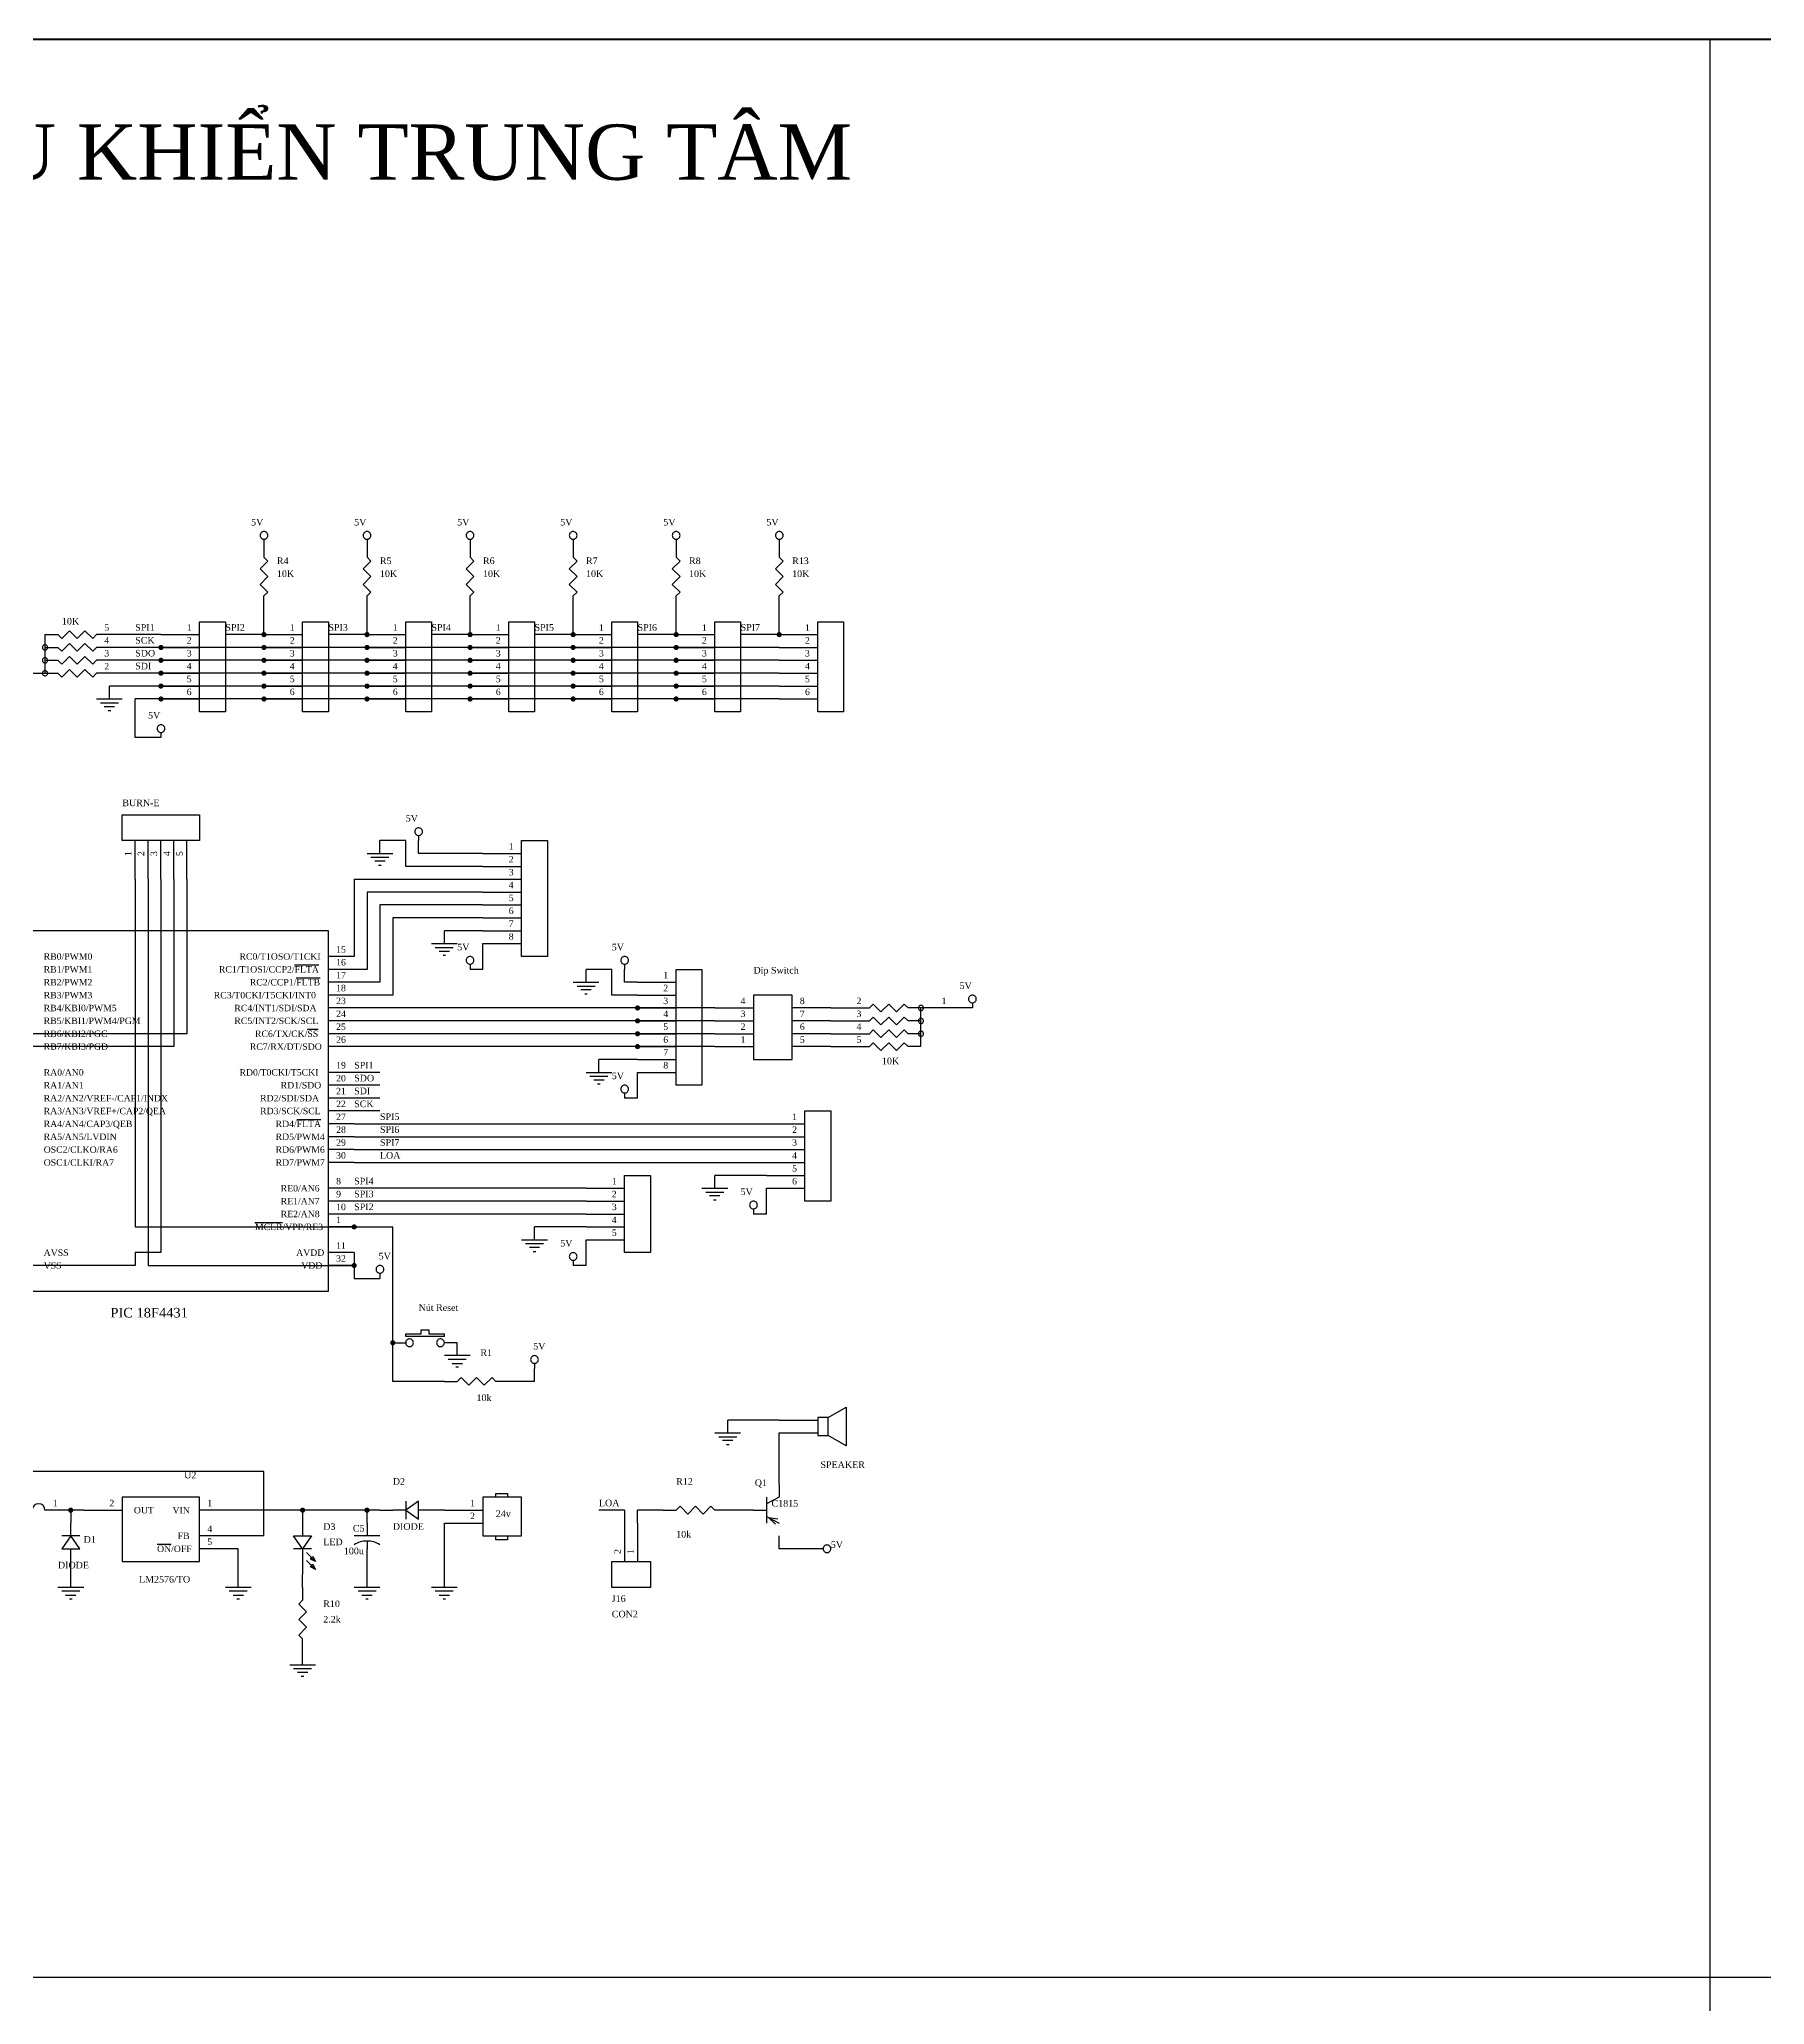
# Model space of a CAD drawing. Header units: inches. Extents: x 10 to 2893, y 8 to 851.
# Drawn here: x 242.4 to 616.6, y 424 to 850.5 of the extents above; entities that cross this region are included whole.
import ezdxf

# ---------------------------------------------------------------- set-up
doc = ezdxf.new("R2010")
doc.units = ezdxf.units.IN
doc.header["$MEASUREMENT"] = 0
for name, color, linetype in [('COMMENTS', 7, 'Continuous'), ('DUONG BAO', 80, 'Continuous'), ('PARTS', 7, 'Continuous'), ('PARTTEXT', 7, 'Continuous'), ('WIRE', 7, 'Continuous'), ('WIRETEXT', 7, 'Continuous')]:
    doc.layers.add(name, color=color, linetype=linetype)
doc.layers.add('net dam', color=7, linetype='Continuous', lineweight=35)
doc.styles.add('Manh', font='times_0.ttf')
doc.styles.get("Standard").update_dxf_attribs({"font": 'times_0.ttf'})

msp = doc.modelspace()

# ---------------------------------------------------------------- linework, layer by layer
for p, q in [((604.73, 850.5), (604.73, 9.5)), ((10.23, 430), (1199.23, 430))]:
    msp.add_line(p, q)
at = {"layer": 'net dam', "color": 7, "lineweight": 60}
msp.add_lwpolyline([(10.23, 9.5), (10.23, 850.5), (1199.23, 850.5), (1199.23, 9.5), (10.23, 9.5)], close=True, dxfattribs=at)
at = {"layer": 'PARTS'}
for p, q in [((291.1, 740.89), (291.1, 738.1)), ((313.45, 740.89), (313.45, 738.1)), ((335.81, 740.89), (335.81, 738.1)), ((358.16, 740.89), (358.16, 738.1)), ((380.51, 740.89), (380.51, 738.1)), ((402.86, 740.89), (402.86, 738.1)), ((291.1, 726.92), (291.1, 729.72)), ((313.45, 726.92), (313.45, 729.72)), ((335.81, 726.92), (335.81, 729.72)), ((358.16, 726.92), (358.16, 729.72)), ((380.51, 726.92), (380.51, 729.72)), ((402.86, 726.92), (402.86, 729.72)), ((263.16, 721.33), (254.78, 721.33)), ((268.75, 721.33), (277.13, 721.33)), ((291.1, 721.33), (299.48, 721.33)), ((313.45, 721.33), (321.84, 721.33)), ((335.81, 721.33), (344.19, 721.33)), ((358.16, 721.33), (366.54, 721.33)), ((380.51, 721.33), (388.89, 721.33)), ((402.86, 721.33), (411.24, 721.33)), ((263.16, 718.54), (254.78, 718.54)), ((268.75, 718.54), (277.13, 718.54)), ((291.1, 718.54), (299.48, 718.54)), ((313.45, 718.54), (321.84, 718.54)), ((335.81, 718.54), (344.19, 718.54)), ((358.16, 718.54), (366.54, 718.54)), ((380.51, 718.54), (388.89, 718.54)), ((402.86, 718.54), (411.24, 718.54)), ((263.16, 715.75), (254.78, 715.75)), ((263.16, 712.95), (254.78, 712.95)), ((268.75, 715.75), (277.13, 715.75)), ((268.75, 712.95), (277.13, 712.95)), ((291.1, 715.75), (299.48, 715.75)), ((291.1, 712.95), (299.48, 712.95)), ((313.45, 715.75), (321.84, 715.75)), ((313.45, 712.95), (321.84, 712.95)), ((335.81, 715.75), (344.19, 715.75)), ((335.81, 712.95), (344.19, 712.95)), ((358.16, 715.75), (366.54, 715.75)), ((358.16, 712.95), (366.54, 712.95)), ((380.51, 715.75), (388.89, 715.75)), ((380.51, 712.95), (388.89, 712.95)), ((402.86, 715.75), (411.24, 715.75)), ((402.86, 712.95), (411.24, 712.95)), ((268.75, 710.16), (277.13, 710.16)), ((291.1, 710.16), (299.48, 710.16)), ((313.45, 710.16), (321.84, 710.16)), ((335.81, 710.16), (344.19, 710.16)), ((358.16, 710.16), (366.54, 710.16)), ((380.51, 710.16), (388.89, 710.16)), ((402.86, 710.16), (411.24, 710.16)), ((268.75, 707.36), (277.13, 707.36)), ((291.1, 707.36), (299.48, 707.36)), ((313.45, 707.36), (321.84, 707.36)), ((335.81, 707.36), (344.19, 707.36)), ((358.16, 707.36), (366.54, 707.36)), ((380.51, 707.36), (388.89, 707.36)), ((402.86, 707.36), (411.24, 707.36)), ((263.16, 668.25), (263.16, 676.63)), ((265.96, 668.25), (265.96, 676.63)), ((268.75, 668.25), (268.75, 676.63)), ((271.54, 668.25), (271.54, 676.63)), ((274.34, 668.25), (274.34, 676.63)), ((338.6, 673.84), (346.98, 673.84)), ((338.6, 671.04), (346.98, 671.04)), ((338.6, 668.25), (346.98, 668.25)), ((338.6, 665.45), (346.98, 665.45)), ((338.6, 662.66), (346.98, 662.66)), ((338.6, 659.87), (346.98, 659.87)), ((338.6, 657.07), (346.98, 657.07)), ((338.6, 654.28), (346.98, 654.28)), ((310.66, 651.48), (305.07, 651.48)), ((310.66, 648.69), (305.07, 648.69)), ((310.66, 645.9), (305.07, 645.9)), ((372.13, 645.9), (380.51, 645.9)), ((310.66, 643.1), (305.07, 643.1)), ((310.66, 640.31), (305.07, 640.31)), ((372.13, 643.1), (380.51, 643.1)), ((372.13, 640.31), (380.51, 640.31)), ((388.89, 640.31), (397.27, 640.31)), ((414.04, 640.31), (405.66, 640.31)), ((414.04, 640.31), (422.42, 640.31)), ((444.77, 640.31), (436.39, 640.31)), ((310.66, 637.51), (305.07, 637.51)), ((372.13, 637.51), (380.51, 637.51)), ((388.89, 637.51), (397.27, 637.51)), ((414.04, 637.51), (405.66, 637.51)), ((414.04, 637.51), (422.42, 637.51)), ((310.66, 634.72), (305.07, 634.72)), ((310.66, 631.93), (305.07, 631.93)), ((372.13, 634.72), (380.51, 634.72)), ((372.13, 631.93), (380.51, 631.93)), ((388.89, 634.72), (397.27, 634.72)), ((388.89, 631.93), (397.27, 631.93)), ((414.04, 634.72), (405.66, 634.72)), ((414.04, 631.93), (405.66, 631.93)), ((414.04, 634.72), (422.42, 634.72)), ((414.04, 631.93), (422.42, 631.93)), ((372.13, 629.13), (380.51, 629.13)), ((310.66, 626.34), (305.07, 626.34)), ((310.66, 623.54), (305.07, 623.54)), ((372.13, 626.34), (380.51, 626.34)), ((310.66, 620.75), (305.07, 620.75)), ((310.66, 617.96), (305.07, 617.96)), ((310.66, 615.16), (305.07, 615.16)), ((400.07, 615.16), (408.45, 615.16)), ((310.66, 612.37), (305.07, 612.37)), ((400.07, 612.37), (408.45, 612.37)), ((310.66, 609.57), (305.07, 609.57)), ((310.66, 606.78), (305.07, 606.78)), ((400.07, 609.57), (408.45, 609.57)), ((400.07, 606.78), (408.45, 606.78)), ((400.07, 603.99), (408.45, 603.99)), ((310.66, 601.19), (305.07, 601.19)), ((310.66, 598.4), (305.07, 598.4)), ((360.95, 601.19), (369.33, 601.19)), ((360.95, 598.4), (369.33, 598.4)), ((400.07, 601.19), (408.45, 601.19)), ((310.66, 595.6), (305.07, 595.6)), ((310.66, 592.81), (305.07, 592.81)), ((360.95, 595.6), (369.33, 595.6)), ((360.95, 592.81), (369.33, 592.81)), ((360.95, 590.02), (369.33, 590.02)), ((310.66, 587.22), (305.07, 587.22)), ((310.66, 584.43), (305.07, 584.43)), ((319.04, 567.66), (321.84, 567.66)), ((333.01, 567.66), (330.22, 567.66)), ((330.22, 559.28), (333.01, 559.28)), ((344.19, 559.28), (341.39, 559.28)), ((402.86, 550.9), (411.24, 550.9)), ((402.86, 548.11), (411.24, 548.11)), ((402.86, 536.93), (402.86, 534.14)), ((246.4, 531.34), (243.6, 531.34)), ((249.19, 531.34), (249.19, 528.55)), ((251.99, 531.34), (260.37, 531.34)), ((285.51, 531.34), (277.13, 531.34)), ((299.48, 531.34), (299.48, 528.55)), ((316.25, 531.34), (319.04, 531.34)), ((330.22, 531.34), (327.42, 531.34)), ((330.22, 531.34), (338.6, 531.34)), ((377.72, 531.34), (380.51, 531.34)), ((391.69, 531.34), (388.89, 531.34)), ((397.27, 531.34), (400.07, 531.34)), ((285.51, 525.75), (277.13, 525.75)), ((313.45, 528.55), (313.45, 525.75)), ((330.22, 528.55), (338.6, 528.55)), ((369.33, 528.55), (369.33, 520.17)), ((372.13, 528.55), (372.13, 520.17)), ((402.86, 522.96), (402.86, 525.75)), ((285.51, 522.96), (277.13, 522.96)), ((313.45, 520.17), (313.45, 522.96)), ((249.19, 517.37), (249.19, 520.17)), ((299.48, 514.58), (299.48, 517.37)), ((299.48, 514.58), (299.48, 511.78)), ((299.48, 500.61), (299.48, 503.4))]:
    msp.add_line(p, q, dxfattribs=at)
for points in [[(291.94, 742.85, 0.0985), (291.88, 743.17, 0.0985), (291.69, 743.44, 0.0985), (291.42, 743.62, 0.0985), (291.1, 743.69, 0.0985), (290.78, 743.62, 0.0985), (290.51, 743.44, 0.0985), (290.33, 743.17, 0.0985), (290.26, 742.85, 0.0985), (290.33, 742.53, 0.0985), (290.51, 742.25, 0.0985), (290.78, 742.07, 0.0985), (291.1, 742.01, 0.0985), (291.42, 742.07, 0.0985), (291.69, 742.25, 0.0985), (291.88, 742.53, 0.0985)], [(314.29, 742.85, 0.0985), (314.23, 743.17, 0.0985), (314.05, 743.44, 0.0985), (313.77, 743.62, 0.0985), (313.45, 743.69, 0.0985), (313.13, 743.62, 0.0985), (312.86, 743.44, 0.0985), (312.68, 743.17, 0.0985), (312.62, 742.85, 0.0985), (312.68, 742.53, 0.0985), (312.86, 742.25, 0.0985), (313.13, 742.07, 0.0985), (313.45, 742.01, 0.0985), (313.77, 742.07, 0.0985), (314.05, 742.25, 0.0985), (314.23, 742.53, 0.0985)], [(336.64, 742.85, 0.0985), (336.58, 743.17, 0.0985), (336.4, 743.44, 0.0985), (336.13, 743.62, 0.0985), (335.81, 743.69, 0.0985), (335.49, 743.62, 0.0985), (335.21, 743.44, 0.0985), (335.03, 743.17, 0.0985), (334.97, 742.85, 0.0985), (335.03, 742.53, 0.0985), (335.21, 742.25, 0.0985), (335.49, 742.07, 0.0985), (335.81, 742.01, 0.0985), (336.13, 742.07, 0.0985), (336.4, 742.25, 0.0985), (336.58, 742.53, 0.0985)], [(359, 742.85, 0.0985), (358.93, 743.17, 0.0985), (358.75, 743.44, 0.0985), (358.48, 743.62, 0.0985), (358.16, 743.69, 0.0985), (357.84, 743.62, 0.0985), (357.57, 743.44, 0.0985), (357.38, 743.17, 0.0985), (357.32, 742.85, 0.0985), (357.38, 742.53, 0.0985), (357.57, 742.25, 0.0985), (357.84, 742.07, 0.0985), (358.16, 742.01, 0.0985), (358.48, 742.07, 0.0985), (358.75, 742.25, 0.0985), (358.93, 742.53, 0.0985)], [(381.35, 742.85, 0.0985), (381.28, 743.17, 0.0985), (381.1, 743.44, 0.0985), (380.83, 743.62, 0.0985), (380.51, 743.69, 0.0985), (380.19, 743.62, 0.0985), (379.92, 743.44, 0.0985), (379.74, 743.17, 0.0985), (379.67, 742.85, 0.0985), (379.74, 742.53, 0.0985), (379.92, 742.25, 0.0985), (380.19, 742.07, 0.0985), (380.51, 742.01, 0.0985), (380.83, 742.07, 0.0985), (381.1, 742.25, 0.0985), (381.28, 742.53, 0.0985)], [(403.7, 742.85, 0.0985), (403.64, 743.17, 0.0985), (403.45, 743.44, 0.0985), (403.18, 743.62, 0.0985), (402.86, 743.69, 0.0985), (402.54, 743.62, 0.0985), (402.27, 743.44, 0.0985), (402.09, 743.17, 0.0985), (402.02, 742.85, 0.0985), (402.09, 742.53, 0.0985), (402.27, 742.25, 0.0985), (402.54, 742.07, 0.0985), (402.86, 742.01, 0.0985), (403.18, 742.07, 0.0985), (403.45, 742.25, 0.0985), (403.64, 742.53, 0.0985)], [(244.16, 718.54, 0.0985), (244.12, 718.75, 0.0985), (244, 718.93, 0.0985), (243.82, 719.06, 0.0985), (243.6, 719.1, 0.0985), (243.39, 719.06, 0.0985), (243.21, 718.93, 0.0985), (243.09, 718.75, 0.0985), (243.05, 718.54, 0.0985), (243.09, 718.33, 0.0985), (243.21, 718.14, 0.0985), (243.39, 718.02, 0.0985), (243.6, 717.98, 0.0985), (243.82, 718.02, 0.0985), (244, 718.14, 0.0985), (244.12, 718.33, 0.0985)], [(244.16, 715.75, 0.0985), (244.12, 715.96, 0.0985), (244, 716.14, 0.0985), (243.82, 716.26, 0.0985), (243.6, 716.3, 0.0985), (243.39, 716.26, 0.0985), (243.21, 716.14, 0.0985), (243.09, 715.96, 0.0985), (243.05, 715.75, 0.0985), (243.09, 715.53, 0.0985), (243.21, 715.35, 0.0985), (243.39, 715.23, 0.0985), (243.6, 715.19, 0.0985), (243.82, 715.23, 0.0985), (244, 715.35, 0.0985), (244.12, 715.53, 0.0985)], [(244.16, 712.95, 0.0985), (244.12, 713.17, 0.0985), (244, 713.35, 0.0985), (243.82, 713.47, 0.0985), (243.6, 713.51, 0.0985), (243.39, 713.47, 0.0985), (243.21, 713.35, 0.0985), (243.09, 713.17, 0.0985), (243.05, 712.95, 0.0985), (243.09, 712.74, 0.0985), (243.21, 712.56, 0.0985), (243.39, 712.44, 0.0985), (243.6, 712.39, 0.0985), (243.82, 712.44, 0.0985), (244, 712.56, 0.0985), (244.12, 712.74, 0.0985)], [(269.59, 700.94, 0.0985), (269.52, 701.26, 0.0985), (269.34, 701.53, 0.0985), (269.07, 701.71, 0.0985), (268.75, 701.78, 0.0985), (268.43, 701.71, 0.0985), (268.16, 701.53, 0.0985), (267.98, 701.26, 0.0985), (267.91, 700.94, 0.0985), (267.98, 700.62, 0.0985), (268.16, 700.34, 0.0985), (268.43, 700.16, 0.0985), (268.75, 700.1, 0.0985), (269.07, 700.16, 0.0985), (269.34, 700.34, 0.0985), (269.52, 700.62, 0.0985)], [(325.47, 678.59, 0.0985), (325.4, 678.91, 0.0985), (325.22, 679.18, 0.0985), (324.95, 679.36, 0.0985), (324.63, 679.42, 0.0985), (324.31, 679.36, 0.0985), (324.04, 679.18, 0.0985), (323.86, 678.91, 0.0985), (323.79, 678.59, 0.0985), (323.86, 678.26, 0.0985), (324.04, 677.99, 0.0985), (324.31, 677.81, 0.0985), (324.63, 677.75, 0.0985), (324.95, 677.81, 0.0985), (325.22, 677.99, 0.0985), (325.4, 678.26, 0.0985)], [(336.64, 650.65, 0.0985), (336.58, 650.97, 0.0985), (336.4, 651.24, 0.0985), (336.13, 651.42, 0.0985), (335.81, 651.48, 0.0985), (335.49, 651.42, 0.0985), (335.21, 651.24, 0.0985), (335.03, 650.97, 0.0985), (334.97, 650.65, 0.0985), (335.03, 650.32, 0.0985), (335.21, 650.05, 0.0985), (335.49, 649.87, 0.0985), (335.81, 649.81, 0.0985), (336.13, 649.87, 0.0985), (336.4, 650.05, 0.0985), (336.58, 650.32, 0.0985)], [(370.17, 650.65, 0.0985), (370.11, 650.97, 0.0985), (369.93, 651.24, 0.0985), (369.65, 651.42, 0.0985), (369.33, 651.48, 0.0985), (369.01, 651.42, 0.0985), (368.74, 651.24, 0.0985), (368.56, 650.97, 0.0985), (368.5, 650.65, 0.0985), (368.56, 650.32, 0.0985), (368.74, 650.05, 0.0985), (369.01, 649.87, 0.0985), (369.33, 649.81, 0.0985), (369.65, 649.87, 0.0985), (369.93, 650.05, 0.0985), (370.11, 650.32, 0.0985)], [(434.15, 640.31, 0.0985), (434.11, 640.52, 0.0985), (433.99, 640.7, 0.0985), (433.81, 640.82, 0.0985), (433.6, 640.87, 0.0985), (433.38, 640.82, 0.0985), (433.2, 640.7, 0.0985), (433.08, 640.52, 0.0985), (433.04, 640.31, 0.0985), (433.08, 640.09, 0.0985), (433.2, 639.91, 0.0985), (433.38, 639.79, 0.0985), (433.6, 639.75, 0.0985), (433.81, 639.79, 0.0985), (433.99, 639.91, 0.0985), (434.11, 640.09, 0.0985)], [(445.61, 642.26, 0.0985), (445.55, 642.58, 0.0985), (445.36, 642.86, 0.0985), (445.09, 643.04, 0.0985), (444.77, 643.1, 0.0985), (444.45, 643.04, 0.0985), (444.18, 642.86, 0.0985), (444, 642.58, 0.0985), (443.93, 642.26, 0.0985), (444, 641.94, 0.0985), (444.18, 641.67, 0.0985), (444.45, 641.49, 0.0985), (444.77, 641.43, 0.0985), (445.09, 641.49, 0.0985), (445.36, 641.67, 0.0985), (445.55, 641.94, 0.0985)], [(434.15, 637.51, 0.0985), (434.11, 637.73, 0.0985), (433.99, 637.91, 0.0985), (433.81, 638.03, 0.0985), (433.6, 638.07, 0.0985), (433.38, 638.03, 0.0985), (433.2, 637.91, 0.0985), (433.08, 637.73, 0.0985), (433.04, 637.51, 0.0985), (433.08, 637.3, 0.0985), (433.2, 637.12, 0.0985), (433.38, 637, 0.0985), (433.6, 636.95, 0.0985), (433.81, 637, 0.0985), (433.99, 637.12, 0.0985), (434.11, 637.3, 0.0985)], [(434.15, 634.72, 0.0985), (434.11, 634.93, 0.0985), (433.99, 635.11, 0.0985), (433.81, 635.24, 0.0985), (433.6, 635.28, 0.0985), (433.38, 635.24, 0.0985), (433.2, 635.11, 0.0985), (433.08, 634.93, 0.0985), (433.04, 634.72, 0.0985), (433.08, 634.51, 0.0985), (433.2, 634.32, 0.0985), (433.38, 634.2, 0.0985), (433.6, 634.16, 0.0985), (433.81, 634.2, 0.0985), (433.99, 634.32, 0.0985), (434.11, 634.51, 0.0985)], [(370.17, 622.71, 0.0985), (370.11, 623.03, 0.0985), (369.93, 623.3, 0.0985), (369.65, 623.48, 0.0985), (369.33, 623.54, 0.0985), (369.01, 623.48, 0.0985), (368.74, 623.3, 0.0985), (368.56, 623.03, 0.0985), (368.5, 622.71, 0.0985), (368.56, 622.38, 0.0985), (368.74, 622.11, 0.0985), (369.01, 621.93, 0.0985), (369.33, 621.87, 0.0985), (369.65, 621.93, 0.0985), (369.93, 622.11, 0.0985), (370.11, 622.38, 0.0985)], [(398.11, 597.56, 0.0985), (398.05, 597.88, 0.0985), (397.87, 598.15, 0.0985), (397.59, 598.33, 0.0985), (397.27, 598.4, 0.0985), (396.95, 598.33, 0.0985), (396.68, 598.15, 0.0985), (396.5, 597.88, 0.0985), (396.44, 597.56, 0.0985), (396.5, 597.24, 0.0985), (396.68, 596.97, 0.0985), (396.95, 596.78, 0.0985), (397.27, 596.72, 0.0985), (397.59, 596.78, 0.0985), (397.87, 596.97, 0.0985), (398.05, 597.24, 0.0985)], [(317.09, 583.59, 0.0985), (317.02, 583.91, 0.0985), (316.84, 584.18, 0.0985), (316.57, 584.36, 0.0985), (316.25, 584.43, 0.0985), (315.93, 584.36, 0.0985), (315.66, 584.18, 0.0985), (315.47, 583.91, 0.0985), (315.41, 583.59, 0.0985), (315.47, 583.27, 0.0985), (315.66, 583, 0.0985), (315.93, 582.81, 0.0985), (316.25, 582.75, 0.0985), (316.57, 582.81, 0.0985), (316.84, 583, 0.0985), (317.02, 583.27, 0.0985)], [(359, 586.38, 0.0985), (358.93, 586.7, 0.0985), (358.75, 586.98, 0.0985), (358.48, 587.16, 0.0985), (358.16, 587.22, 0.0985), (357.84, 587.16, 0.0985), (357.57, 586.98, 0.0985), (357.38, 586.7, 0.0985), (357.32, 586.38, 0.0985), (357.38, 586.06, 0.0985), (357.57, 585.79, 0.0985), (357.84, 585.61, 0.0985), (358.16, 585.55, 0.0985), (358.48, 585.61, 0.0985), (358.75, 585.79, 0.0985), (358.93, 586.06, 0.0985)], [(323.51, 567.66, 0.0985), (323.45, 567.98, 0.0985), (323.27, 568.26, 0.0985), (323, 568.44, 0.0985), (322.67, 568.5, 0.0985), (322.35, 568.44, 0.0985), (322.08, 568.26, 0.0985), (321.9, 567.98, 0.0985), (321.84, 567.66, 0.0985), (321.9, 567.34, 0.0985), (322.08, 567.07, 0.0985), (322.35, 566.89, 0.0985), (322.67, 566.83, 0.0985), (323, 566.89, 0.0985), (323.27, 567.07, 0.0985), (323.45, 567.34, 0.0985)], [(330.22, 567.66, 0.0985), (330.15, 567.98, 0.0985), (329.97, 568.26, 0.0985), (329.7, 568.44, 0.0985), (329.38, 568.5, 0.0985), (329.06, 568.44, 0.0985), (328.79, 568.26, 0.0985), (328.61, 567.98, 0.0985), (328.54, 567.66, 0.0985), (328.61, 567.34, 0.0985), (328.79, 567.07, 0.0985), (329.06, 566.89, 0.0985), (329.38, 566.83, 0.0985), (329.7, 566.89, 0.0985), (329.97, 567.07, 0.0985), (330.15, 567.34, 0.0985)], [(350.61, 564.03, 0.0985), (350.55, 564.35, 0.0985), (350.37, 564.62, 0.0985), (350.1, 564.81, 0.0985), (349.78, 564.87, 0.0985), (349.46, 564.81, 0.0985), (349.18, 564.62, 0.0985), (349, 564.35, 0.0985), (348.94, 564.03, 0.0985), (349, 563.71, 0.0985), (349.18, 563.44, 0.0985), (349.46, 563.26, 0.0985), (349.78, 563.19, 0.0985), (350.1, 563.26, 0.0985), (350.37, 563.44, 0.0985), (350.55, 563.71, 0.0985)], [(414.04, 522.96, 0.0985), (413.97, 523.28, 0.0985), (413.79, 523.55, 0.0985), (413.52, 523.73, 0.0985), (413.2, 523.8, 0.0985), (412.88, 523.73, 0.0985), (412.61, 523.55, 0.0985), (412.43, 523.28, 0.0985), (412.36, 522.96, 0.0985), (412.43, 522.64, 0.0985), (412.61, 522.37, 0.0985), (412.88, 522.19, 0.0985), (413.2, 522.12, 0.0985), (413.52, 522.19, 0.0985), (413.79, 522.37, 0.0985), (413.97, 522.64, 0.0985)]]:
    msp.add_lwpolyline(points, format="xyb", close=True, dxfattribs=at)
for points in [[(291.1, 742.01), (291.1, 740.89)], [(291.1, 738.1), (291.94, 737.26)], [(313.45, 742.01), (313.45, 740.89)], [(313.45, 738.1), (314.29, 737.26)], [(335.81, 742.01), (335.81, 740.89)], [(335.81, 738.1), (336.64, 737.26)], [(358.16, 742.01), (358.16, 740.89)], [(358.16, 738.1), (359, 737.26)], [(380.51, 742.01), (380.51, 740.89)], [(380.51, 738.1), (381.35, 737.26)], [(402.86, 742.01), (402.86, 740.89)], [(402.86, 738.1), (403.7, 737.26)], [(291.94, 737.26), (290.26, 735.58)], [(290.26, 735.58), (291.94, 733.91)], [(291.94, 733.91), (290.26, 732.23)], [(314.29, 737.26), (312.62, 735.58)], [(312.62, 735.58), (314.29, 733.91)], [(314.29, 733.91), (312.62, 732.23)], [(336.64, 737.26), (334.97, 735.58)], [(334.97, 735.58), (336.64, 733.91)], [(336.64, 733.91), (334.97, 732.23)], [(359, 737.26), (357.32, 735.58)], [(357.32, 735.58), (359, 733.91)], [(359, 733.91), (357.32, 732.23)], [(381.35, 737.26), (379.67, 735.58)], [(379.67, 735.58), (381.35, 733.91)], [(381.35, 733.91), (379.67, 732.23)], [(403.7, 737.26), (402.02, 735.58)], [(402.02, 735.58), (403.7, 733.91)], [(403.7, 733.91), (402.02, 732.23)], [(290.26, 732.23), (291.94, 730.55)], [(291.94, 730.55), (291.1, 729.72)], [(312.62, 732.23), (314.29, 730.55)], [(314.29, 730.55), (313.45, 729.72)], [(334.97, 732.23), (336.64, 730.55)], [(336.64, 730.55), (335.81, 729.72)], [(357.32, 732.23), (359, 730.55)], [(359, 730.55), (358.16, 729.72)], [(379.67, 732.23), (381.35, 730.55)], [(381.35, 730.55), (380.51, 729.72)], [(402.02, 732.23), (403.7, 730.55)], [(403.7, 730.55), (402.86, 729.72)], [(243.6, 721.33), (246.4, 721.33)], [(243.6, 721.33), (243.6, 712.95)], [(246.4, 721.33), (247.24, 720.5)], [(247.24, 720.5), (248.91, 722.17)], [(248.91, 722.17), (250.59, 720.5)], [(250.59, 720.5), (252.27, 722.17)], [(252.27, 722.17), (253.94, 720.5)], [(253.94, 720.5), (254.78, 721.33)], [(243.6, 718.54), (246.4, 718.54)], [(246.4, 718.54), (247.24, 717.7)], [(247.24, 717.7), (248.91, 719.38)], [(247.24, 714.91), (248.91, 716.58)], [(248.91, 719.38), (250.59, 717.7)], [(248.91, 716.58), (250.59, 714.91)], [(250.59, 717.7), (252.27, 719.38)], [(250.59, 714.91), (252.27, 716.58)], [(252.27, 719.38), (253.94, 717.7)], [(252.27, 716.58), (253.94, 714.91)], [(253.94, 717.7), (254.78, 718.54)], [(240.81, 712.95), (243.6, 712.95)], [(243.6, 715.75), (246.4, 715.75)], [(243.6, 712.95), (246.4, 712.95)], [(246.4, 715.75), (247.24, 714.91)], [(246.4, 712.95), (247.24, 712.11)], [(247.24, 712.11), (248.91, 713.79)], [(248.91, 713.79), (250.59, 712.11)], [(250.59, 712.11), (252.27, 713.79)], [(252.27, 713.79), (253.94, 712.11)], [(253.94, 714.91), (254.78, 715.75)], [(253.94, 712.11), (254.78, 712.95)], [(254.78, 707.36), (260.37, 707.36)], [(255.62, 706.53), (259.53, 706.53)], [(258.69, 705.69), (256.46, 705.69)], [(257.29, 704.85), (257.85, 704.85)], [(268.75, 700.1), (268.75, 698.98)], [(313.45, 673.84), (319.04, 673.84)], [(324.63, 677.75), (324.63, 676.63)], [(314.29, 673), (318.2, 673)], [(317.37, 672.16), (315.13, 672.16)], [(315.97, 671.32), (316.53, 671.32)], [(327.42, 654.28), (333.01, 654.28)], [(328.26, 653.44), (332.17, 653.44)], [(331.34, 652.6), (329.1, 652.6)], [(329.94, 651.76), (330.5, 651.76)], [(335.81, 649.81), (335.81, 648.69)], [(369.33, 649.81), (369.33, 648.69)], [(358.16, 645.9), (363.75, 645.9)], [(359, 645.06), (362.91, 645.06)], [(362.07, 644.22), (359.83, 644.22)], [(360.67, 643.38), (361.23, 643.38)], [(423.26, 641.15), (422.42, 640.31)], [(424.93, 639.47), (423.26, 641.15)], [(426.61, 641.15), (424.93, 639.47)], [(428.29, 639.47), (426.61, 641.15)], [(429.96, 641.15), (428.29, 639.47)], [(430.8, 640.31), (429.96, 641.15)], [(433.6, 640.31), (430.8, 640.31)], [(433.6, 631.93), (433.6, 640.31)], [(436.39, 640.31), (433.6, 640.31)], [(444.77, 641.43), (444.77, 640.31)], [(423.26, 638.35), (422.42, 637.51)], [(423.26, 635.56), (422.42, 634.72)], [(424.93, 636.68), (423.26, 638.35)], [(424.93, 633.88), (423.26, 635.56)], [(426.61, 638.35), (424.93, 636.68)], [(426.61, 635.56), (424.93, 633.88)], [(428.29, 636.68), (426.61, 638.35)], [(428.29, 633.88), (426.61, 635.56)], [(429.96, 638.35), (428.29, 636.68)], [(429.96, 635.56), (428.29, 633.88)], [(430.8, 637.51), (429.96, 638.35)], [(430.8, 634.72), (429.96, 635.56)], [(433.6, 637.51), (430.8, 637.51)], [(423.26, 632.76), (422.42, 631.93)], [(424.93, 631.09), (423.26, 632.76)], [(426.61, 632.76), (424.93, 631.09)], [(428.29, 631.09), (426.61, 632.76)], [(429.96, 632.76), (428.29, 631.09)], [(430.8, 631.93), (429.96, 632.76)], [(433.6, 634.72), (430.8, 634.72)], [(433.6, 631.93), (430.8, 631.93)], [(360.95, 626.34), (366.54, 626.34)], [(361.79, 625.5), (365.7, 625.5)], [(364.86, 624.66), (362.63, 624.66)], [(363.47, 623.82), (364.03, 623.82)], [(369.33, 621.87), (369.33, 620.75)], [(386.1, 601.19), (391.69, 601.19)], [(386.94, 600.35), (390.85, 600.35)], [(390.01, 599.52), (387.77, 599.52)], [(388.61, 598.68), (389.17, 598.68)], [(397.27, 596.72), (397.27, 595.6)], [(346.98, 590.02), (352.57, 590.02)], [(347.82, 589.18), (351.73, 589.18)], [(350.89, 588.34), (348.66, 588.34)], [(349.5, 587.5), (350.06, 587.5)], [(358.16, 585.55), (358.16, 584.43)], [(316.25, 582.75), (316.25, 581.63)], [(321.84, 569.06), (321.84, 569.62)], [(321.84, 569.62), (325.19, 569.62)], [(330.22, 569.06), (321.84, 569.06)], [(325.19, 569.62), (325.19, 570.46)], [(325.19, 570.46), (326.87, 570.46)], [(326.87, 570.46), (326.87, 569.62)], [(326.87, 569.62), (330.22, 569.62)], [(330.22, 569.06), (330.22, 569.62)], [(335.81, 564.87), (330.22, 564.87)], [(334.97, 564.03), (331.06, 564.03)], [(331.89, 563.19), (334.13, 563.19)], [(349.78, 563.19), (349.78, 562.08)], [(333.29, 562.35), (332.73, 562.35)], [(333.85, 560.12), (333.01, 559.28)], [(335.53, 558.44), (333.85, 560.12)], [(337.2, 560.12), (335.53, 558.44)], [(338.88, 558.44), (337.2, 560.12)], [(340.56, 560.12), (338.88, 558.44)], [(341.39, 559.28), (340.56, 560.12)], [(413.48, 551.46), (411.24, 551.46)], [(411.24, 551.46), (411.24, 547.55)], [(413.48, 551.46), (417.39, 553.69)], [(413.48, 547.55), (413.48, 551.46)], [(417.39, 553.69), (417.39, 545.31)], [(388.89, 548.11), (394.48, 548.11)], [(389.73, 547.27), (393.64, 547.27)], [(392.8, 546.43), (390.57, 546.43)], [(411.24, 547.55), (413.48, 547.55)], [(417.39, 545.31), (413.48, 547.55)], [(391.41, 545.59), (391.97, 545.59)], [(321.84, 533.3), (321.84, 529.39)], [(341.39, 534.14), (341.39, 534.14), (341.39, 534.97), (343.91, 534.97), (343.91, 534.14)], [(402.86, 534.14), (400.07, 532.74)], [(400.07, 534.14), (400.07, 528.55)], [(321.84, 531.34), (319.04, 531.34)], [(327.42, 531.34), (324.63, 531.34)], [(380.51, 531.34), (381.35, 532.18)], [(381.35, 532.18), (383.02, 530.5)], [(383.02, 530.5), (384.7, 532.18)], [(384.7, 532.18), (386.38, 530.5)], [(386.38, 530.5), (388.05, 532.18)], [(388.05, 532.18), (388.89, 531.34)], [(400.07, 529.94), (402.86, 528.55)], [(402.58, 529.39), (400.63, 529.67), (402.02, 528.27)], [(251.15, 525.75), (247.24, 525.75)], [(249.19, 525.75), (249.19, 528.55)], [(299.48, 528.55), (299.48, 525.75)], [(316.25, 525.75), (310.66, 525.75)], [(313.45, 524.64), (313.45, 522.96)], [(343.91, 525.75), (343.91, 525.75), (343.91, 524.92), (341.39, 524.92), (341.39, 525.75)], [(249.19, 520.17), (249.19, 522.96)], [(301.44, 522.96), (297.53, 522.96)], [(299.48, 522.96), (299.48, 517.37)], [(302, 520.44), (300.32, 522.12)], [(302, 518.77), (300.32, 520.44)], [(412.36, 522.96), (411.24, 522.96)], [(251.99, 514.58), (246.4, 514.58)], [(251.15, 513.74), (247.24, 513.74)], [(248.07, 512.9), (250.31, 512.9)], [(249.47, 512.06), (248.91, 512.06)], [(288.31, 514.58), (282.72, 514.58)], [(287.47, 513.74), (283.56, 513.74)], [(284.4, 512.9), (286.63, 512.9)], [(285.79, 512.06), (285.23, 512.06)], [(298.65, 510.95), (299.48, 511.78)], [(316.25, 514.58), (310.66, 514.58)], [(315.41, 513.74), (311.5, 513.74)], [(312.34, 512.9), (314.57, 512.9)], [(313.73, 512.06), (313.17, 512.06)], [(333.01, 514.58), (327.42, 514.58)], [(332.17, 513.74), (328.26, 513.74)], [(329.1, 512.9), (331.34, 512.9)], [(330.5, 512.06), (329.94, 512.06)], [(300.32, 509.27), (298.65, 510.95)], [(298.65, 507.59), (300.32, 509.27)], [(300.32, 505.92), (298.65, 507.59)], [(298.65, 504.24), (300.32, 505.92)], [(299.48, 503.4), (298.65, 504.24)], [(296.69, 497.81), (302.28, 497.81)], [(297.53, 496.98), (301.44, 496.98)], [(300.6, 496.14), (298.37, 496.14)], [(299.2, 495.3), (299.76, 495.3)]]:
    msp.add_lwpolyline(points, dxfattribs=at)
for points in [[(277.13, 724.13), (282.72, 724.13), (282.72, 704.57), (277.13, 704.57)], [(299.48, 724.13), (305.07, 724.13), (305.07, 704.57), (299.48, 704.57)], [(321.84, 724.13), (327.42, 724.13), (327.42, 704.57), (321.84, 704.57)], [(344.19, 724.13), (349.78, 724.13), (349.78, 704.57), (344.19, 704.57)], [(366.54, 724.13), (372.13, 724.13), (372.13, 704.57), (366.54, 704.57)], [(388.89, 724.13), (394.48, 724.13), (394.48, 704.57), (388.89, 704.57)], [(411.24, 724.13), (416.83, 724.13), (416.83, 704.57), (411.24, 704.57)], [(260.37, 676.63), (260.37, 682.22), (277.13, 682.22), (277.13, 676.63)], [(346.98, 676.63), (352.57, 676.63), (352.57, 651.48), (346.98, 651.48)], [(240.81, 578.84), (305.07, 578.84), (305.07, 657.07), (240.81, 657.07)], [(380.51, 648.69), (386.1, 648.69), (386.1, 623.54), (380.51, 623.54)], [(397.27, 629.13), (405.66, 629.13), (405.66, 643.1), (397.27, 643.1)], [(408.45, 617.96), (414.04, 617.96), (414.04, 598.4), (408.45, 598.4)], [(369.33, 603.99), (374.92, 603.99), (374.92, 587.22), (369.33, 587.22)], [(277.13, 534.14), (260.37, 534.14), (260.37, 520.17), (277.13, 520.17)], [(321.84, 531.34), (321.84, 531.34), (324.63, 529.39), (324.63, 533.3), (321.84, 531.34)], [(346.98, 534.14), (338.6, 534.14), (338.6, 525.75), (346.98, 525.75)], [(249.19, 525.75), (249.19, 525.75), (247.24, 522.96), (251.15, 522.96), (249.19, 525.75)], [(299.48, 522.96), (299.48, 522.96), (297.53, 525.75), (301.44, 525.75), (299.48, 522.96)], [(301.72, 521.28), (301.72, 521.28), (302.28, 520.17), (301.16, 520.72), (301.72, 521.28)], [(301.72, 519.61), (301.72, 519.61), (302.28, 518.49), (301.16, 519.05), (301.72, 519.61)], [(374.92, 520.17), (374.92, 514.58), (366.54, 514.58), (366.54, 520.17)]]:
    msp.add_lwpolyline(points, close=True, dxfattribs=at)
for points in [[(243.6, 531.34, 1), (240.81, 531.34)], [(313.45, 524.64, 0.1654), (310.66, 523.8)], [(316.25, 523.8, 0.1654), (313.45, 524.64)]]:
    msp.add_lwpolyline(points, format="xyb", dxfattribs=at)
at = {"layer": 'WIRE'}
for points in [[(291.1, 721.33), (291.1, 726.92)], [(313.45, 721.33), (313.45, 726.92)], [(335.81, 721.33), (335.81, 726.92)], [(358.16, 721.33), (358.16, 726.92)], [(380.51, 721.33), (380.51, 726.92)], [(402.86, 721.33), (402.86, 726.92)], [(268.75, 721.33), (263.16, 721.33)], [(291.1, 721.33), (282.72, 721.33)], [(313.45, 721.33), (305.07, 721.33)], [(335.81, 721.33), (327.42, 721.33)], [(358.16, 721.33), (349.78, 721.33)], [(380.51, 721.33), (372.13, 721.33)], [(402.86, 721.33), (394.48, 721.33)], [(268.75, 718.54), (263.16, 718.54)], [(291.1, 718.54), (268.75, 718.54)], [(313.45, 718.54), (291.1, 718.54)], [(335.81, 718.54), (313.45, 718.54)], [(358.16, 718.54), (335.81, 718.54)], [(380.51, 718.54), (358.16, 718.54)], [(402.86, 718.54), (380.51, 718.54)], [(268.75, 715.75), (263.16, 715.75)], [(268.75, 712.95), (263.16, 712.95)], [(291.1, 715.75), (268.75, 715.75)], [(291.1, 712.95), (268.75, 712.95)], [(313.45, 715.75), (291.1, 715.75)], [(313.45, 712.95), (291.1, 712.95)], [(335.81, 715.75), (313.45, 715.75)], [(335.81, 712.95), (313.45, 712.95)], [(358.16, 715.75), (335.81, 715.75)], [(358.16, 712.95), (335.81, 712.95)], [(380.51, 715.75), (358.16, 715.75)], [(380.51, 712.95), (358.16, 712.95)], [(402.86, 715.75), (380.51, 715.75)], [(402.86, 712.95), (380.51, 712.95)], [(268.75, 710.16), (257.57, 710.16)], [(257.57, 707.36), (257.57, 710.16)], [(291.1, 710.16), (268.75, 710.16)], [(313.45, 710.16), (291.1, 710.16)], [(335.81, 710.16), (313.45, 710.16)], [(358.16, 710.16), (335.81, 710.16)], [(380.51, 710.16), (358.16, 710.16)], [(402.86, 710.16), (380.51, 710.16)], [(268.75, 707.36), (263.16, 707.36)], [(263.16, 698.98), (263.16, 707.36)], [(291.1, 707.36), (268.75, 707.36)], [(313.45, 707.36), (291.1, 707.36)], [(335.81, 707.36), (313.45, 707.36)], [(358.16, 707.36), (335.81, 707.36)], [(380.51, 707.36), (358.16, 707.36)], [(402.86, 707.36), (380.51, 707.36)], [(268.75, 698.98), (263.16, 698.98)], [(316.25, 673.84), (316.25, 676.63)], [(321.84, 676.63), (316.25, 676.63)], [(321.84, 671.04), (321.84, 676.63)], [(324.63, 673.84), (324.63, 676.63)], [(338.6, 673.84), (324.63, 673.84)], [(338.6, 671.04), (321.84, 671.04)], [(263.16, 668.25), (263.16, 592.81)], [(265.96, 668.25), (265.96, 584.43)], [(268.75, 668.25), (268.75, 587.22)], [(271.54, 668.25), (271.54, 631.93)], [(274.34, 668.25), (274.34, 634.72)], [(310.66, 668.25), (310.66, 651.48)], [(310.66, 668.25), (338.6, 668.25)], [(313.45, 665.45), (313.45, 648.69)], [(338.6, 665.45), (313.45, 665.45)], [(316.25, 662.66), (316.25, 645.9)], [(338.6, 662.66), (316.25, 662.66)], [(319.04, 659.87), (319.04, 643.1)], [(338.6, 659.87), (319.04, 659.87)], [(330.22, 654.28), (330.22, 657.07)], [(338.6, 657.07), (330.22, 657.07)], [(338.6, 648.69), (338.6, 654.28)], [(313.45, 648.69), (310.66, 648.69)], [(338.6, 648.69), (335.81, 648.69)], [(360.95, 645.9), (360.95, 648.69)], [(366.54, 648.69), (360.95, 648.69)], [(366.54, 643.1), (366.54, 648.69)], [(369.33, 645.9), (369.33, 648.69)], [(316.25, 645.9), (310.66, 645.9)], [(372.13, 645.9), (369.33, 645.9)], [(319.04, 643.1), (310.66, 643.1)], [(372.13, 640.31), (310.66, 640.31)], [(372.13, 643.1), (366.54, 643.1)], [(388.89, 640.31), (372.13, 640.31)], [(372.13, 637.51), (310.66, 637.51)], [(388.89, 637.51), (372.13, 637.51)], [(274.34, 634.72), (235.22, 634.72)], [(271.54, 631.93), (235.22, 631.93)], [(372.13, 634.72), (310.66, 634.72)], [(372.13, 631.93), (310.66, 631.93)], [(388.89, 634.72), (372.13, 634.72)], [(388.89, 631.93), (372.13, 631.93)], [(363.75, 626.34), (363.75, 629.13)], [(372.13, 629.13), (363.75, 629.13)], [(316.25, 626.34), (310.66, 626.34)], [(316.25, 623.54), (310.66, 623.54)], [(372.13, 620.75), (372.13, 626.34)], [(316.25, 620.75), (310.66, 620.75)], [(372.13, 620.75), (369.33, 620.75)], [(316.25, 617.96), (310.66, 617.96)], [(310.66, 615.16), (400.07, 615.16)], [(310.66, 612.37), (400.07, 612.37)], [(310.66, 609.57), (400.07, 609.57)], [(310.66, 606.78), (400.07, 606.78)], [(400.07, 603.99), (388.89, 603.99)], [(388.89, 601.19), (388.89, 603.99)], [(360.95, 601.19), (310.66, 601.19)], [(360.95, 598.4), (310.66, 598.4)], [(400.07, 595.6), (400.07, 601.19)], [(263.16, 592.81), (310.66, 592.81)], [(360.95, 595.6), (310.66, 595.6)], [(310.66, 592.81), (319.04, 592.81)], [(319.04, 567.66), (319.04, 592.81)], [(360.95, 592.81), (349.78, 592.81)], [(349.78, 590.02), (349.78, 592.81)], [(400.07, 595.6), (397.27, 595.6)], [(360.95, 584.43), (360.95, 590.02)], [(263.16, 584.43), (235.22, 584.43)], [(268.75, 587.22), (263.16, 587.22)], [(263.16, 587.22), (263.16, 584.43)], [(265.96, 584.43), (310.66, 584.43)], [(310.66, 587.22), (310.66, 584.43)], [(310.66, 584.43), (310.66, 581.63)], [(360.95, 584.43), (358.16, 584.43)], [(310.66, 581.63), (316.25, 581.63)], [(319.04, 559.28), (319.04, 567.66)], [(333.01, 564.87), (333.01, 567.66)], [(330.22, 559.28), (319.04, 559.28)], [(349.78, 559.28), (344.19, 559.28)], [(349.78, 559.28), (349.78, 562.08)], [(402.86, 550.9), (391.69, 550.9)], [(391.69, 548.11), (391.69, 550.9)], [(402.86, 536.93), (402.86, 548.11)], [(291.1, 539.72), (224.05, 539.72)], [(291.1, 525.75), (291.1, 539.72)], [(249.19, 531.34), (246.4, 531.34)], [(251.99, 531.34), (249.19, 531.34)], [(299.48, 531.34), (285.51, 531.34)], [(313.45, 531.34), (299.48, 531.34)], [(316.25, 531.34), (313.45, 531.34)], [(313.45, 528.55), (313.45, 531.34)], [(369.33, 531.34), (363.75, 531.34)], [(369.33, 531.34), (369.33, 528.55)], [(377.72, 531.34), (372.13, 531.34)], [(372.13, 528.55), (372.13, 531.34)], [(397.27, 531.34), (391.69, 531.34)], [(291.1, 525.75), (285.51, 525.75)], [(330.22, 514.58), (330.22, 528.55)], [(285.51, 514.58), (285.51, 522.96)], [(411.24, 522.96), (402.86, 522.96)], [(249.19, 514.58), (249.19, 517.37)], [(313.45, 514.58), (313.45, 520.17)], [(299.48, 497.81), (299.48, 500.61)]]:
    msp.add_lwpolyline(points, dxfattribs=at)
at = {"layer": 'WIRE', "const_width": 0.559}
for points in [[(290.82, 721.33, 1), (291.38, 721.33, 1)], [(313.17, 721.33, 1), (313.73, 721.33, 1)], [(335.53, 721.33, 1), (336.09, 721.33, 1)], [(357.88, 721.33, 1), (358.44, 721.33, 1)], [(380.23, 721.33, 1), (380.79, 721.33, 1)], [(402.58, 721.33, 1), (403.14, 721.33, 1)], [(268.47, 718.54, 1), (269.03, 718.54, 1)], [(290.82, 718.54, 1), (291.38, 718.54, 1)], [(313.17, 718.54, 1), (313.73, 718.54, 1)], [(335.53, 718.54, 1), (336.09, 718.54, 1)], [(357.88, 718.54, 1), (358.44, 718.54, 1)], [(380.23, 718.54, 1), (380.79, 718.54, 1)], [(268.47, 715.75, 1), (269.03, 715.75, 1)], [(268.47, 712.95, 1), (269.03, 712.95, 1)], [(290.82, 715.75, 1), (291.38, 715.75, 1)], [(290.82, 712.95, 1), (291.38, 712.95, 1)], [(313.17, 715.75, 1), (313.73, 715.75, 1)], [(313.17, 712.95, 1), (313.73, 712.95, 1)], [(335.53, 715.75, 1), (336.09, 715.75, 1)], [(335.53, 712.95, 1), (336.09, 712.95, 1)], [(357.88, 715.75, 1), (358.44, 715.75, 1)], [(357.88, 712.95, 1), (358.44, 712.95, 1)], [(380.23, 715.75, 1), (380.79, 715.75, 1)], [(380.23, 712.95, 1), (380.79, 712.95, 1)], [(268.47, 710.16, 1), (269.03, 710.16, 1)], [(290.82, 710.16, 1), (291.38, 710.16, 1)], [(313.17, 710.16, 1), (313.73, 710.16, 1)], [(335.53, 710.16, 1), (336.09, 710.16, 1)], [(357.88, 710.16, 1), (358.44, 710.16, 1)], [(380.23, 710.16, 1), (380.79, 710.16, 1)], [(268.47, 707.36, 1), (269.03, 707.36, 1)], [(290.82, 707.36, 1), (291.38, 707.36, 1)], [(313.17, 707.36, 1), (313.73, 707.36, 1)], [(335.53, 707.36, 1), (336.09, 707.36, 1)], [(357.88, 707.36, 1), (358.44, 707.36, 1)], [(380.23, 707.36, 1), (380.79, 707.36, 1)], [(371.85, 640.31, 1), (372.41, 640.31, 1)], [(371.85, 637.51, 1), (372.41, 637.51, 1)], [(371.85, 634.72, 1), (372.41, 634.72, 1)], [(371.85, 631.93, 1), (372.41, 631.93, 1)], [(310.38, 592.81, 1), (310.94, 592.81, 1)], [(310.38, 584.43, 1), (310.94, 584.43, 1)], [(318.76, 567.66, 1), (319.32, 567.66, 1)], [(248.91, 531.34, 1), (249.47, 531.34, 1)], [(299.2, 531.34, 1), (299.76, 531.34, 1)], [(313.17, 531.34, 1), (313.73, 531.34, 1)]]:
    msp.add_lwpolyline(points, format="xyb", close=True, dxfattribs=at)

# ---------------------------------------------------------------- texts
at = {"layer": 'COMMENTS'}
msp.add_text('PIC 18F4431', height=2.0736, dxfattribs=at).set_placement((257.8, 573.16))
at = {"layer": 'DUONG BAO', "color": 7, "insert": (152.85, 832.03), "char_height": 12, "width": 284.2613, "attachment_point": 1, "style": 'Manh'}
msp.add_mtext('\\pt204;KHỐI {\\fTimes New Roman|b0|i0|c238|p18;Đ}IỀU KHIỂN TRUNG TÂM', dxfattribs=at)
at = {"layer": 'PARTS'}
for s, height, p in [('4', 1.4, (256.46, 719.38)), ('5', 1.4, (256.46, 722.17)), ('2', 1.4, (274.34, 719.38)), ('1', 1.4, (274.34, 722.17)), ('2', 1.4, (296.69, 719.38)), ('1', 1.4, (296.69, 722.17)), ('2', 1.4, (319.04, 719.38)), ('1', 1.4, (319.04, 722.17)), ('2', 1.4, (341.39, 719.38)), ('1', 1.4, (341.39, 722.17)), ('2', 1.4, (363.75, 719.38)), ('1', 1.4, (363.75, 722.17)), ('2', 1.4, (386.1, 719.38)), ('1', 1.4, (386.1, 722.17)), ('2', 1.4, (408.45, 719.38)), ('1', 1.4, (408.45, 722.17)), ('3', 1.4, (256.46, 716.58)), ('3', 1.4, (274.34, 716.58)), ('3', 1.4, (296.69, 716.58)), ('3', 1.4, (319.04, 716.58)), ('3', 1.4, (341.39, 716.58)), ('3', 1.4, (363.75, 716.58)), ('3', 1.4, (386.1, 716.58)), ('3', 1.4, (408.45, 716.58)), ('2', 1.4, (256.46, 713.79)), ('4', 1.4, (274.34, 713.79)), ('5', 1.4, (274.34, 711)), ('4', 1.4, (296.69, 713.79)), ('5', 1.4, (296.69, 711)), ('4', 1.4, (319.04, 713.79)), ('5', 1.4, (319.04, 711)), ('4', 1.4, (341.39, 713.79)), ('5', 1.4, (341.39, 711)), ('4', 1.4, (363.75, 713.79)), ('5', 1.4, (363.75, 711)), ('4', 1.4, (386.1, 713.79)), ('5', 1.4, (386.1, 711)), ('4', 1.4, (408.45, 713.79)), ('5', 1.4, (408.45, 711)), ('6', 1.4, (274.34, 708.2)), ('6', 1.4, (296.69, 708.2)), ('6', 1.4, (319.04, 708.2)), ('6', 1.4, (341.39, 708.2)), ('6', 1.4, (363.75, 708.2)), ('6', 1.4, (386.1, 708.2)), ('6', 1.4, (408.45, 708.2)), ('1', 1.4, (344.19, 674.67)), ('2', 1.4, (344.19, 671.88)), ('3', 1.4, (344.19, 669.09)), ('4', 1.4, (344.19, 666.29)), ('6', 1.4, (344.19, 660.7)), ('5', 1.4, (344.19, 663.5)), ('7', 1.4, (344.19, 657.91)), ('15', 1.397, (306.75, 652.32)), ('8', 1.4, (344.19, 655.12)), ('RB0/PWM0', 1.397, (243.32, 650.79)), ('RB1/PWM1', 1.397, (243.32, 647.99)), ('RC1/T1OSI/CCP2/%%oFLTA%%o', 1.397, (281.32, 647.99)), ('RC0/T1OSO/T1CKI', 1.397, (285.79, 650.79)), ('16', 1.397, (306.75, 649.53)), ('RB2/PWM2', 1.397, (243.32, 645.2)), ('RC2/CCP1/%%oFLTB%%o', 1.397, (288.03, 645.2)), ('17', 1.397, (306.75, 646.73)), ('18', 1.397, (306.75, 643.94)), ('2', 1.4, (377.72, 643.94)), ('1', 1.4, (377.72, 646.73)), ('RB3/PWM3', 1.397, (243.32, 642.4)), ('RB4/KBI0/PWM5', 1.397, (243.32, 639.61)), ('RC3/T0CKI/T5CKI/INT0', 1.397, (280.21, 642.4)), ('RC4/INT1/SDI/SDA', 1.397, (284.68, 639.61)), ('23', 1.397, (306.75, 641.15)), ('24', 1.397, (306.75, 638.35)), ('4', 1.4, (377.72, 638.35)), ('3', 1.4, (377.72, 641.15)), ('4', 1.4, (394.48, 641.15)), ('3', 1.4, (394.48, 638.35)), ('8', 1.4, (407.33, 641.15)), ('7', 1.4, (407.33, 638.35)), ('2', 1.4, (419.63, 641.15)), ('3', 1.4, (419.63, 638.35)), ('1', 1.4, (438.07, 641.15)), ('RB5/KBI1/PWM4/PGM', 1.397, (243.32, 636.82)), ('RC5/INT2/SCK/SCL', 1.397, (284.68, 636.82)), ('RC6/TX/CK/%%oSS%%o', 1.397, (289.15, 634.02)), ('25', 1.397, (306.75, 635.56)), ('5', 1.4, (377.72, 635.56)), ('2', 1.4, (394.48, 635.56)), ('6', 1.4, (407.33, 635.56)), ('4', 1.4, (419.63, 635.56)), ('RB6/KBI2/PGC', 1.397, (243.32, 634.02)), ('RB7/KBI3/PGD', 1.397, (243.32, 631.23)), ('RC7/RX/DT/SDO', 1.397, (288.03, 631.23)), ('26', 1.397, (306.75, 632.76)), ('6', 1.4, (377.72, 632.76)), ('7', 1.4, (377.72, 629.97)), ('1', 1.4, (394.48, 632.76)), ('5', 1.4, (407.33, 632.76)), ('5', 1.4, (419.63, 632.76)), ('RA0/AN0', 1.397, (243.32, 625.64)), ('RD0/T0CKI/T5CKI', 1.397, (285.79, 625.64)), ('19', 1.397, (306.75, 627.18)), ('8', 1.4, (377.72, 627.18)), ('RA1/AN1', 1.397, (243.32, 622.85)), ('RD1/SDO', 1.397, (294.73, 622.85)), ('20', 1.397, (306.75, 624.38)), ('21', 1.397, (306.75, 621.59)), ('RA2/AN2/VREF-/CAP1/INDX', 1.397, (243.32, 620.05)), ('RA3/AN3/VREF+/CAP2/QEA', 1.397, (243.32, 617.26)), ('RD2/SDI/SDA', 1.397, (290.26, 620.05)), ('RD3/SCK/SCL', 1.397, (290.26, 617.26)), ('22', 1.397, (306.75, 618.79)), ('RA4/AN4/CAP3/QEB', 1.397, (243.32, 614.46)), ('RD4/%%oFLTA%%o', 1.397, (293.62, 614.46)), ('27', 1.397, (306.75, 616)), ('28', 1.397, (306.75, 613.21)), ('2', 1.4, (405.66, 613.21)), ('1', 1.4, (405.66, 616)), ('RA5/AN5/LVDIN', 1.397, (243.32, 611.67)), ('OSC2/CLKO/RA6', 1.397, (243.32, 608.88)), ('RD5/PWM4', 1.397, (293.62, 611.67)), ('RD6/PWM6', 1.397, (293.62, 608.88)), ('29', 1.397, (306.75, 610.41)), ('3', 1.4, (405.66, 610.41)), ('OSC1/CLKI/RA7', 1.397, (243.32, 606.08)), ('RD7/PWM7', 1.397, (293.62, 606.08)), ('30', 1.397, (306.75, 607.62)), ('4', 1.4, (405.66, 607.62)), ('5', 1.4, (405.66, 604.82)), ('RE0/AN6', 1.397, (294.73, 600.49)), ('8', 1.4, (306.75, 602.03)), ('1', 1.4, (366.54, 602.03)), ('6', 1.4, (405.66, 602.03)), ('RE1/AN7', 1.397, (294.73, 597.7)), ('9', 1.4, (306.75, 599.24)), ('10', 1.397, (306.75, 596.44)), ('2', 1.4, (366.54, 599.24)), ('3', 1.4, (366.54, 596.44)), ('%%oMCLR%%o/VPP/RE3', 1.397, (289.15, 592.11)), ('RE2/AN8', 1.397, (294.73, 594.91)), ('1', 1.4, (306.75, 593.65)), ('4', 1.4, (366.54, 593.65)), ('11', 1.397, (306.75, 588.06)), ('5', 1.4, (366.54, 590.85)), ('AVSS', 1.397, (243.32, 586.52)), ('VSS', 1.397, (243.32, 583.73)), ('AVDD', 1.397, (298.09, 586.52)), ('VDD', 1.397, (299.2, 583.73)), ('32', 1.397, (306.75, 585.27)), ('1', 1.4, (245.28, 532.18)), ('2', 1.4, (257.57, 532.18)), ('1', 1.4, (278.81, 532.18)), ('1', 1.4, (335.81, 532.18)), ('OUT', 1.397, (262.88, 530.64)), ('VIN', 1.397, (271.26, 530.64)), ('2', 1.4, (335.81, 529.39)), ('FB', 1.397, (272.38, 525.06)), ('4', 1.4, (278.81, 526.59)), ('5', 1.4, (278.81, 523.8)), ('%%oON%%o/OFF', 1.397, (267.91, 522.26))]:
    msp.add_text(s, height=height, dxfattribs=at).set_placement(p)
for s, p in [('1', (262.32, 673.28)), ('2', (265.12, 673.28)), ('3', (267.91, 673.28)), ('4', (270.71, 673.28)), ('5', (273.5, 673.28)), ('2', (368.5, 521.84)), ('1', (371.29, 521.84))]:
    msp.add_text(s, height=1.4, rotation=90, dxfattribs=at).set_placement(p)
at = {"layer": 'PARTTEXT'}
for s, p in [('5V', (288.31, 745.01)), ('5V', (310.66, 745.01)), ('5V', (333.01, 745.01)), ('5V', (355.36, 745.01)), ('5V', (377.72, 745.01)), ('5V', (400.07, 745.01)), ('R4', (293.9, 736.63)), ('R5', (316.25, 736.63)), ('R6', (338.6, 736.63)), ('R7', (360.95, 736.63)), ('R8', (383.3, 736.63)), ('R13', (405.66, 736.63)), ('10K', (293.9, 733.83)), ('10K', (316.25, 733.83)), ('10K', (338.6, 733.83)), ('10K', (360.95, 733.83)), ('10K', (383.3, 733.83)), ('10K', (405.66, 733.83)), ('10K', (247.27, 723.52)), ('5V', (265.96, 703.1)), ('BURN-E', (260.37, 684.1)), ('5V', (321.84, 680.75)), ('5V', (333.01, 652.81)), ('5V', (366.54, 652.81)), ('Dip Switch', (397.27, 647.78)), ('5V', (441.98, 644.43)), ('10K', (425.14, 628.09)), ('5V', (366.54, 624.87)), ('5V', (394.48, 599.72)), ('5V', (355.36, 588.55)), ('5V', (315.97, 585.75)), ('Nút Reset', (324.63, 574.58)), ('5V', (349.5, 566.19)), ('R1', (338.04, 564.8)), ('10k', (337.2, 555.02)), ('SPEAKER', (411.8, 540.49)), ('U2', (273.78, 538.25)), ('D2', (319.04, 536.86)), ('R12', (380.51, 536.86)), ('Q1', (397.55, 536.58)), ('C1815', (401.19, 532.11)), ('24v', (341.39, 529.87)), ('D1', (251.99, 524.28)), ('D3', (303.95, 527.08)), ('LED', (303.95, 523.73)), ('C5', (310.38, 526.69)), ('DIODE', (319.04, 527.08)), ('10k', (380.51, 525.4)), ('5V', (414.04, 523.17)), ('100u', (308.42, 521.77)), ('DIODE', (246.4, 518.7)), ('LM2576/TO', (264, 515.62)), ('R10', (303.95, 510.31)), ('J16', (366.54, 511.43)), ('2.2k', (303.95, 506.96)), ('CON2', (366.54, 508.08))]:
    msp.add_text(s, height=1.436, dxfattribs=at).set_placement(p)
at = {"layer": 'WIRETEXT'}
for s, p in [('SPI1', (263.16, 722.17)), ('SCK', (263.16, 719.38)), ('SPI2', (282.72, 722.17)), ('SPI3', (305.07, 722.17)), ('SPI4', (327.42, 722.17)), ('SPI5', (349.78, 722.17)), ('SPI6', (372.13, 722.17)), ('SPI7', (394.48, 722.17)), ('SDO', (263.16, 716.58)), ('SDI', (263.16, 713.79)), ('SPI1', (310.66, 627.18)), ('SDO', (310.66, 624.38)), ('SDI', (310.66, 621.59)), ('SCK', (310.66, 618.79)), ('SPI5', (316.25, 616)), ('SPI6', (316.25, 613.21)), ('SPI7', (316.25, 610.41)), ('LOA', (316.25, 607.62)), ('SPI4', (310.66, 602.03)), ('SPI3', (310.66, 599.24)), ('SPI2', (310.66, 596.44)), ('LOA', (363.75, 532.18))]:
    msp.add_text(s, height=1.436, dxfattribs=at).set_placement(p)

doc.saveas('drawing.dxf')
